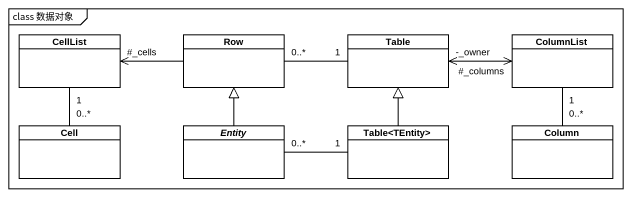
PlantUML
@startuml
mainframe class 数据对象
hide circle
hide empty members
class CellList
class Row
class Table
class ColumnList
class Cell
abstract class "Entity" as Entity_
class "Table<TEntity>" as Table_TEntity
class Column
CellList "1" -- "0..*" Cell
Row -left-> "#_cells" CellList
Table "1" -left- "0..*" Row
Table -right-> "#_columns" ColumnList
ColumnList -left-> "-_owner" Table
ColumnList "1" -- "0..*" Column
Entity_ -up-|> Row
Table_TEntity -up-|> Table
Table_TEntity "1" -left- "0..*" Entity_
@enduml
